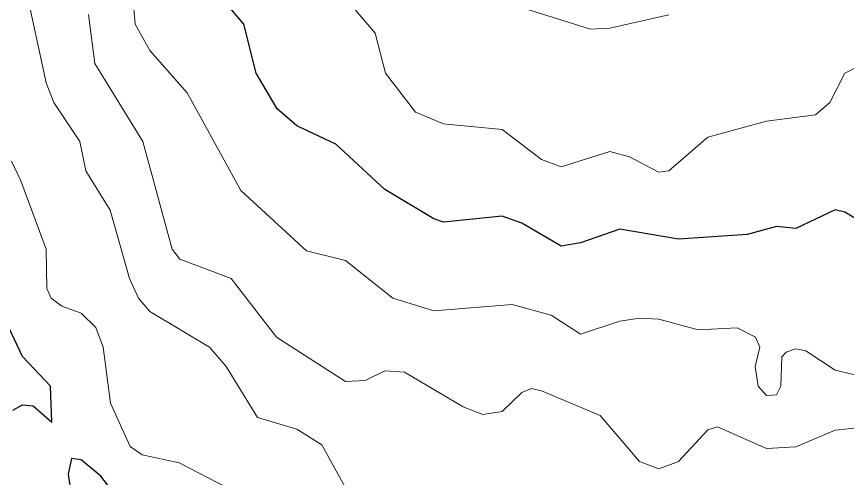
# Model space of a CAD drawing. Extents: x 6810325 to 6812275, y 1878569 to 1880689.
# Drawn here: x 6810898.1 to 6811176.5, y 1879474.5 to 1879629.4 of the extents above; entities that cross this region are included whole.
import ezdxf

# ---------------------------------------------------------------- set-up
doc = ezdxf.new("R2010")
doc.units = 21
doc.header["$LTSCALE"] = 10
doc.header["$MEASUREMENT"] = 0
doc.layers.add('TOPO-CONTOUR-MAJOR', color=34, linetype='CONTINUOUS', lineweight=30)
doc.layers.add('TOPO-CONTOUR-MINOR', color=36, linetype='CONTINUOUS', lineweight=13)

msp = doc.modelspace()

# ---------------------------------------------------------------- linework, layer by layer
at = {"layer": 'TOPO-CONTOUR-MAJOR'}
for points, elevation in [([(6811185.55, 1879557.86), (6811175.71, 1879563.78), (6811172.42, 1879564.53), (6811159.3, 1879558.28), (6811152.74, 1879559.05), (6811142.9, 1879556.28), (6811119.93, 1879554.79), (6811100.25, 1879558.14), (6811087.12, 1879553.51), (6811080.56, 1879552.45), (6811067.44, 1879560.1), (6811060.88, 1879562.46), (6811041.19, 1879560.49), (6811037.91, 1879561.52), (6811021.51, 1879571.43), (6811005.1, 1879586.6), (6810991.98, 1879592.71), (6810985.42, 1879598.46), (6810978.38, 1879610.42), (6810974.27, 1879626.82), (6810965.98, 1879636.67)], 200), ([(6810896.83, 1879497.43), (6810900.12, 1879499.14), (6810903.63, 1879498.87), (6810909.96, 1879493.38), (6810909.49, 1879505.43), (6810900.12, 1879515.36), (6810895.58, 1879525.12)], 195), ([(6810933.35, 1879466.06), (6810926.36, 1879475.31), (6810919.8, 1879480.7), (6810916.52, 1879481.17), (6810915.4, 1879475.91), (6810916.83, 1879466.06)], 195)]:
    msp.add_lwpolyline(points, dxfattribs=dict(at, elevation=elevation))
at = {"layer": 'TOPO-CONTOUR-MINOR'}
for points, elevation in [([(6811009.44, 1879469.34), (6811000.45, 1879485.75), (6810991.98, 1879490.99), (6810978.86, 1879494.93), (6810968.37, 1879512), (6810962.74, 1879518.56), (6810942.77, 1879530.53), (6810938.94, 1879534.96), (6810935.94, 1879541.52), (6810929.44, 1879564.49), (6810921.34, 1879577.61), (6810919.34, 1879587.45), (6810910.56, 1879600.58), (6810908.03, 1879607.14), (6810900.97, 1879639.95)], 197), ([(6811178.99, 1879612.14), (6811175.71, 1879610.46), (6811170.63, 1879600.58), (6811165.86, 1879596.44), (6811149.46, 1879594.37), (6811129.77, 1879588.91), (6811116.65, 1879577.63), (6811113.37, 1879577.2), (6811103.53, 1879582.4), (6811096.97, 1879584.2), (6811080.56, 1879578.96), (6811074, 1879581.43), (6811060.88, 1879591.48), (6811041.19, 1879593.4), (6811031.76, 1879597.3), (6811021.78, 1879610.42), (6811018.23, 1879623.83), (6811004.66, 1879639.95)], 201), ([(6811178.99, 1879509.29), (6811172.42, 1879510.78), (6811162.58, 1879517.3), (6811159.3, 1879517.99), (6811156.02, 1879516.89), (6811154.61, 1879515.28), (6811154.27, 1879505.43), (6811152.74, 1879502.51), (6811149.46, 1879502.36), (6811146.64, 1879505.43), (6811145.65, 1879512), (6811147.24, 1879518.56), (6811145.73, 1879521.84), (6811139.62, 1879525.06), (6811126.49, 1879524.31), (6811113.37, 1879527.87), (6811106.81, 1879528.21), (6811100.25, 1879527.26), (6811087.12, 1879522.86), (6811077.28, 1879529.27), (6811064.16, 1879532.87), (6811037.91, 1879530.69), (6811024.18, 1879534.96), (6811008.38, 1879547.57), (6810995.26, 1879550.87), (6810973.23, 1879571.05), (6810955.24, 1879603.86), (6810942.77, 1879618.07), (6810937.87, 1879626.82), (6810937.26, 1879633.39)], 199), ([(6811116.65, 1879630.02), (6811096.97, 1879625.5), (6811090.4, 1879625.19), (6811060.88, 1879634.45)], 202), ([(6811185.55, 1879492.07), (6811172.42, 1879490.74), (6811159.3, 1879485.06), (6811149.46, 1879484.59), (6811133.05, 1879491.79), (6811129.77, 1879490.8), (6811119.93, 1879480.16), (6811113.37, 1879477.69), (6811106.81, 1879480.14), (6811093.68, 1879495.56), (6811074, 1879503.93), (6811070.72, 1879504.64), (6811067.44, 1879503.36), (6811060.88, 1879496.91), (6811054.31, 1879495.93), (6811047.75, 1879498.55), (6811028.07, 1879510.17), (6811021.51, 1879510.59), (6811014.94, 1879507.4), (6811008.38, 1879507.04), (6810985.24, 1879521.84), (6810970.04, 1879541.52), (6810952.85, 1879548.08), (6810950.21, 1879551.37), (6810940.39, 1879587.45), (6810924.35, 1879613.7), (6810922.27, 1879630.11)], 198), ([(6810969.01, 1879471.24), (6810952.61, 1879479.69), (6810940.2, 1879482.47), (6810936.2, 1879485.26), (6810929.64, 1879499.72), (6810927.09, 1879518.56), (6810924.64, 1879525.12), (6810919.8, 1879529.93), (6810913.24, 1879532.31), (6810909.72, 1879534.96), (6810908.27, 1879538.24), (6810908, 1879551.37), (6810899.56, 1879574.33), (6810896.39, 1879580.89)], 196)]:
    msp.add_lwpolyline(points, dxfattribs=dict(at, elevation=elevation))

doc.saveas('drawing.dxf')
